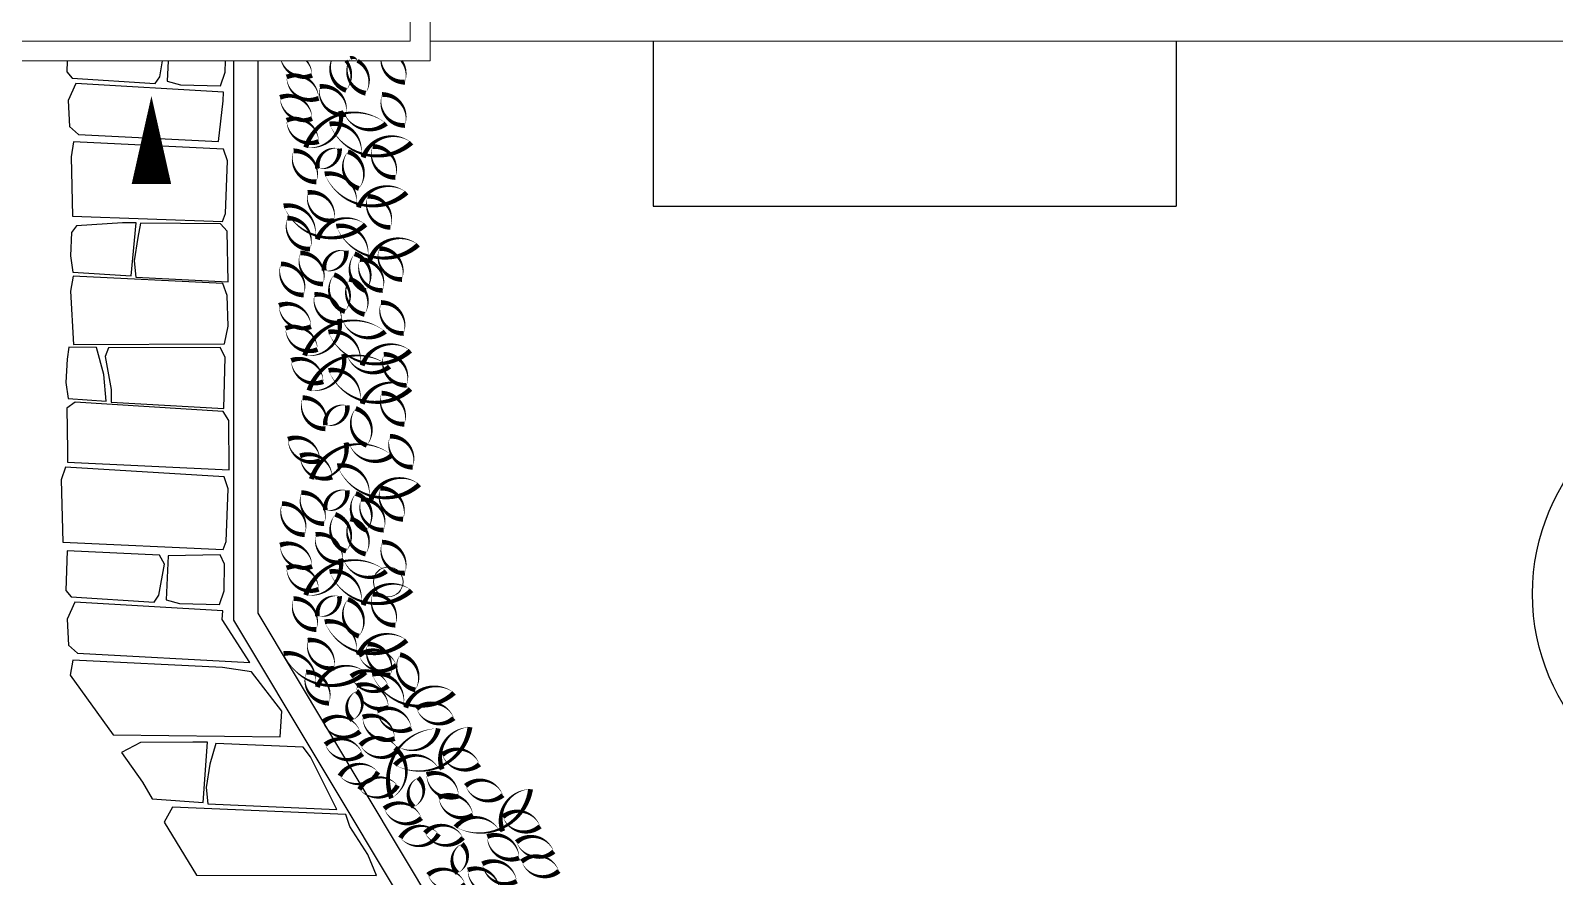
# Model space of a CAD drawing. Header units: metres. Extents: x -183 to 1639, y -350 to 198.
# Drawn here: x 620.07 to 635.51, y -297.32 to -288.75 of the extents above; entities that cross this region are included whole.
import ezdxf

# ---------------------------------------------------------------- set-up
doc = ezdxf.new("R2010")
doc.units = ezdxf.units.M
doc.header["$MEASUREMENT"] = 0
doc.linetypes.add('DASHED', pattern=[19.05, 12.7, -6.35])
for name, color, linetype in [('dveře', 3, 'Continuous'), ('kanalizace', 36, 'Continuous'), ('SRAFY-TERÉN', 252, 'Continuous'), ('zariz.predmety', 203, 'Continuous'), ('ZDIVO', 1, 'Continuous')]:
    doc.layers.add(name, color=color, linetype=linetype)

msp = doc.modelspace()

# ---------------------------------------------------------------- linework, layer by layer
at = {"layer": 'dveře', "linetype": 'Continuous', "lineweight": 0}
msp.add_line((624.12, -288.854), (640.99, -288.854), dxfattribs=at)
msp.add_lwpolyline([(613.49, -281.154), (624.12, -281.154), (624.12, -289.054), (613.49, -289.054)], close=True, dxfattribs=at)
at = {"layer": 'dveře', "linetype": 'DASHED', "lineweight": 0}
msp.add_lwpolyline([(613.69, -281.354), (623.92, -281.354), (623.92, -288.854), (613.69, -288.854)], close=True, dxfattribs=at)
at = {"layer": 'kanalizace', "lineweight": 0, "ltscale": 0.06}
msp.add_circle((623.697, -294.335), 0.15, dxfattribs=at)
at = {"layer": 'SRAFY-TERÉN'}
for p, q in [((626.38, -288.854), (626.38, -290.529)), ((631.68, -288.854), (631.68, -290.529)), ((622.13, -289.054), (622.13, -294.722)), ((622.38, -294.653), (622.38, -289.054)), ((626.38, -290.529), (631.68, -290.529)), ((627.163, -302.633), (622.38, -294.653)), ((622.13, -294.722), (626.949, -302.761))]:
    msp.add_line(p, q, dxfattribs=at)
for points in [[(620.443, -289.054), (620.441, -289.166), (620.494, -289.23), (621.335, -289.284), (621.381, -289.215), (621.41, -289.054)], [(621.465, -289.054), (621.456, -289.261), (621.591, -289.298), (621.996, -289.308), (622.045, -289.171), (622.046, -289.054)], [(621.976, -289.872), (622.024, -289.46), (622.029, -289.372), (620.53, -289.284), (620.452, -289.456), (620.467, -289.72), (620.559, -289.802), (621.976, -289.872)], [(620.509, -289.874), (620.484, -290.026), (620.496, -290.63), (622.017, -290.683), (622.049, -290.602), (622.069, -290.069), (622.026, -289.948), (620.509, -289.874)], [(621.091, -291.234), (621.143, -290.697), (621.005, -290.695), (620.537, -290.726), (620.488, -290.793), (620.476, -291.029), (620.499, -291.195), (621.091, -291.234)], [(622.075, -291.295), (622.066, -290.779), (621.998, -290.706), (621.188, -290.698), (621.158, -290.844), (621.121, -291.082), (621.139, -291.246), (622.075, -291.295)], [(620.503, -291.237), (620.478, -291.39), (620.508, -291.928), (622.039, -291.922), (622.073, -291.744), (622.063, -291.433), (622.02, -291.311), (620.503, -291.237)], [(620.503, -291.237), (620.478, -291.39), (620.508, -291.928), (622.039, -291.922), (622.073, -291.744), (622.063, -291.433), (622.02, -291.311), (620.503, -291.237)], [(620.838, -292.504), (620.816, -292.233), (620.741, -291.959), (620.46, -291.957), (620.443, -292.077), (620.43, -292.313), (620.453, -292.478), (620.838, -292.504)], [(622.03, -292.579), (622.043, -292.058), (621.994, -291.958), (620.863, -291.964), (620.827, -292.051), (620.89, -292.384), (620.889, -292.512), (622.03, -292.579)], [(622.085, -293.2), (622.081, -292.7), (622.025, -292.607), (620.525, -292.513), (620.439, -292.573), (620.445, -293.004), (620.447, -293.121), (622.085, -293.2)], [(620.427, -293.174), (620.383, -293.301), (620.399, -293.932), (622.024, -294.007), (622.056, -293.926), (622.076, -293.393), (622.033, -293.272), (620.427, -293.174)], [(620.442, -294.021), (620.431, -294.422), (620.485, -294.486), (621.325, -294.54), (621.371, -294.471), (621.428, -294.155), (621.38, -294.064), (620.442, -294.021)], [(621.468, -294.071), (621.447, -294.517), (621.581, -294.554), (621.987, -294.564), (622.035, -294.427), (622.038, -294.155), (621.993, -294.062), (621.468, -294.071)], [(622.293, -295.152), (622.014, -294.716), (622.02, -294.628), (620.521, -294.54), (620.442, -294.712), (620.458, -294.976), (620.549, -295.058), (622.293, -295.152)], [(620.499, -295.13), (620.475, -295.282), (620.909, -295.886), (622.601, -295.906), (622.62, -295.645), (622.311, -295.246), (622.017, -295.204), (620.499, -295.13)], [(621.823, -296.571), (621.864, -295.96), (621.715, -295.96), (621.188, -295.963), (620.995, -296.064), (621.207, -296.366), (621.306, -296.532), (621.823, -296.571)], [(623.176, -296.642), (622.91, -296.107), (622.834, -296.011), (621.951, -295.972), (621.889, -296.181), (621.852, -296.42), (621.87, -296.583), (623.176, -296.642)], [(621.511, -296.617), (621.427, -296.77), (621.754, -297.308), (623.577, -297.31), (623.489, -297.098), (623.309, -296.813), (623.266, -296.692), (621.511, -296.617)]]:
    msp.add_lwpolyline(points, dxfattribs=at)
at = {"layer": 'zariz.predmety', "color": 253, "linetype": 'Continuous', "ltscale": 0.001}
for points in [[(622.613, -289.054, 0.00759, 0.05, 0.431142), (622.925, -289.202, 0, 0, 0), (622.925, -289.202, 0, 0.0176, 0.170881), (622.869, -289.054, 0, 0, 0)], [(623.12, -289.054, 0.00923, 0.05, 0.412671), (623.27, -289.354, 0, 0, 0), (623.27, -289.354, 0, 0.0355, 0.354878), (623.267, -289.054, 0, 0, 0)], [(623.623, -289.054, 0.0108, 0.05, 0.394662), (623.865, -289.271, 0, 0, 0), (623.865, -289.271, 0, 0.0249, 0.244136), (623.832, -289.054, 0, 0, 0)]]:
    msp.add_lwpolyline(points, format="xyseb", dxfattribs=at)
for points in [[(623.313, -289.027, 0, 0, 0), (623.313, -289.027, 0, 0.05, 0.520567), (623.468, -289.383, 0, 0.0414, 0.420023), (623.386, -289.054, 0, 0.0414, 0.420023)], [(622.991, -289.434, 0, 0, 0.520567), (622.991, -289.434, 0, 0.05, 0.520567), (622.667, -289.218, 0, 0.05, 0.520567), (622.991, -289.434, 0.05, 0.05, 0)], [(622.925, -289.64, 0, 0, 0.520567), (622.925, -289.64, 0, 0.05, 0.520567), (622.601, -289.425, 0, 0.05, 0.520567), (622.925, -289.64, 0.05, 0.05, 0)], [(623.003, -289.316, 0, 0, 0.520567), (623.003, -289.316, 0, 0.05, 0.520567), (623.269, -289.599, 0, 0.05, 0.520567), (623.003, -289.316, 0.05, 0.05, 0)], [(623.865, -289.709, 0, 0, 0.520567), (623.865, -289.709, 0, 0.05, 0.520567), (623.635, -289.396, 0, 0.05, 0.520567), (623.865, -289.709, 0.05, 0.05, 0)], [(622.86, -289.932, 0, 0, 0.520567), (622.86, -289.932, 0, 0.05, 0.520567), (623.213, -289.562, 0, 0.05, 0.520567), (623.244, -289.57, 0, 0.05, 0.520567), (623.677, -289.69, 0, 0.05, 0.520567), (622.86, -289.932, 0.05, 0.05, 0)], [(622.991, -289.872, 0, 0, 0.520567), (622.991, -289.872, 0, 0.05, 0.520567), (622.667, -289.657, 0, 0.05, 0.520567), (622.991, -289.872, 0.05, 0.05, 0)], [(623.933, -289.884, 0, 0, 0.520567), (623.933, -289.884, 0, 0.05, 0.520567), (623.444, -290.034, 0, 0.05, 0.520567), (623.421, -290.012, 0, 0.05, 0.520567), (623.102, -289.695, 0, 0.05, 0.520567), (623.933, -289.884, 0.05, 0.05, 0)], [(622.737, -289.967, 0, 0, 0.520567), (622.737, -289.967, 0, 0.05, 0.520567), (622.967, -290.281, 0, 0.05, 0.520567), (622.737, -289.967, 0.05, 0.05, 0)], [(622.98, -290.144, 0, 0, 0.520567), (622.98, -290.144, 0, 0.05, 0.520567), (623.202, -289.944, 0, 0.05, 0.520567), (622.98, -290.144, 0.05, 0.05, 0)], [(623.399, -290.348, 0, 0, 0.520567), (623.399, -290.348, 0, 0.05, 0.520567), (623.288, -289.975, 0, 0.05, 0.520567), (623.399, -290.348, 0.05, 0.05, 0)], [(623.768, -290.236, 0, 0, 0.520567), (623.768, -290.236, 0, 0.05, 0.520567), (623.538, -289.922, 0, 0.05, 0.520567), (623.768, -290.236, 0.05, 0.05, 0)], [(623.884, -290.39, 0, 0, 0.520567), (623.884, -290.39, 0, 0.05, 0.520567), (623.396, -290.54, 0, 0.05, 0.520567), (623.372, -290.518, 0, 0.05, 0.520567), (623.053, -290.201, 0, 0.05, 0.520567), (623.884, -290.39, 0.05, 0.05, 0)], [(622.881, -290.39, 0, 0, 0.520567), (622.881, -290.39, 0, 0.05, 0.520567), (623.148, -290.673, 0, 0.05, 0.520567), (622.881, -290.39, 0.05, 0.05, 0)], [(623.719, -290.742, 0, 0, 0.520567), (623.719, -290.742, 0, 0.05, 0.520567), (623.489, -290.428, 0, 0.05, 0.520567), (623.719, -290.742, 0.05, 0.05, 0)], [(623.468, -290.714, 0, 0, 0.520567), (623.468, -290.714, 0, 0.05, 0.520567), (622.979, -290.864, 0, 0.05, 0.520567), (622.956, -290.842, 0, 0.05, 0.520567), (622.637, -290.525, 0, 0.05, 0.520567), (623.468, -290.714, 0.05, 0.05, 0)], [(622.905, -290.962, 0, 0, 0.520567), (622.905, -290.962, 0, 0.05, 0.520567), (622.675, -290.649, 0, 0.05, 0.520567), (622.905, -290.962, 0.05, 0.05, 0)], [(624.001, -290.919, 0, 0, 0.520567), (624.001, -290.919, 0, 0.05, 0.520567), (623.512, -291.069, 0, 0.05, 0.520567), (623.489, -291.047, 0, 0.05, 0.520567), (623.17, -290.73, 0, 0.05, 0.520567), (624.001, -290.919, 0.05, 0.05, 0)], [(623.048, -291.179, 0, 0, 0.520567), (623.048, -291.179, 0, 0.05, 0.520567), (623.27, -290.979, 0, 0.05, 0.520567), (623.048, -291.179, 0.05, 0.05, 0)], [(623.835, -291.27, 0, 0, 0.520567), (623.835, -291.27, 0, 0.05, 0.520567), (623.606, -290.957, 0, 0.05, 0.520567), (623.835, -291.27, 0.05, 0.05, 0)], [(622.609, -291.113, 0, 0, 0.520567), (622.609, -291.113, 0, 0.05, 0.520567), (622.839, -291.427, 0, 0.05, 0.520567), (622.609, -291.113, 0.05, 0.05, 0)], [(622.805, -291.002, 0, 0, 0.520567), (622.805, -291.002, 0, 0.05, 0.520567), (623.035, -291.316, 0, 0.05, 0.520567), (622.805, -291.002, 0.05, 0.05, 0)], [(623.467, -291.383, 0, 0, 0.520567), (623.467, -291.383, 0, 0.05, 0.520567), (623.356, -291.01, 0, 0.05, 0.520567), (623.467, -291.383, 0.05, 0.05, 0)], [(623.639, -291.381, 0, 0, 0.520567), (623.639, -291.381, 0, 0.05, 0.520567), (623.409, -291.067, 0, 0.05, 0.520567), (623.639, -291.381, 0.05, 0.05, 0)], [(623.258, -291.595, 0, 0, 0.520567), (623.258, -291.595, 0, 0.05, 0.520567), (623.148, -291.222, 0, 0.05, 0.520567), (623.258, -291.595, 0.05, 0.05, 0)], [(623.301, -291.268, 0, 0, 0.520567), (623.301, -291.268, 0, 0.05, 0.520567), (623.457, -291.624, 0, 0.05, 0.520567), (623.301, -291.268, 0.05, 0.05, 0)], [(622.949, -291.424, 0, 0, 0.520567), (622.949, -291.424, 0, 0.05, 0.520567), (623.216, -291.708, 0, 0.05, 0.520567), (622.949, -291.424, 0.05, 0.05, 0)], [(622.914, -291.749, 0, 0, 0.520567), (622.914, -291.749, 0, 0.05, 0.520567), (622.59, -291.533, 0, 0.05, 0.520567), (622.914, -291.749, 0.05, 0.05, 0)], [(623.853, -291.817, 0, 0, 0.520567), (623.853, -291.817, 0, 0.05, 0.520567), (623.623, -291.504, 0, 0.05, 0.520567), (623.853, -291.817, 0.05, 0.05, 0)], [(622.849, -292.04, 0, 0, 0.520567), (622.849, -292.04, 0, 0.05, 0.520567), (623.201, -291.67, 0, 0.05, 0.520567), (623.232, -291.678, 0, 0.05, 0.520567), (623.666, -291.798, 0, 0.05, 0.520567), (622.849, -292.04, 0.05, 0.05, 0)], [(622.98, -291.98, 0, 0, 0.520567), (622.98, -291.98, 0, 0.05, 0.520567), (622.656, -291.765, 0, 0.05, 0.520567), (622.98, -291.98, 0.05, 0.05, 0)], [(623.921, -291.992, 0, 0, 0.520567), (623.921, -291.992, 0, 0.05, 0.520567), (623.433, -292.142, 0, 0.05, 0.520567), (623.41, -292.12, 0, 0.05, 0.520567), (623.09, -291.803, 0, 0.05, 0.520567), (623.921, -291.992, 0.05, 0.05, 0)], [(622.893, -292.395, 0, 0, 0.520567), (622.893, -292.395, 0, 0.05, 0.520567), (623.245, -292.025, 0, 0.05, 0.520567), (623.276, -292.033, 0, 0.05, 0.520567), (623.71, -292.153, 0, 0.05, 0.520567), (622.893, -292.395, 0.05, 0.05, 0)], [(623.882, -292.343, 0, 0, 0.520567), (623.882, -292.343, 0, 0.05, 0.520567), (623.652, -292.029, 0, 0.05, 0.520567), (623.882, -292.343, 0.05, 0.05, 0)], [(623.038, -292.306, 0, 0, 0.520567), (623.038, -292.306, 0, 0.05, 0.520567), (622.714, -292.091, 0, 0.05, 0.520567), (623.038, -292.306, 0.05, 0.05, 0)], [(623.923, -292.381, 0, 0, 0.520567), (623.923, -292.381, 0, 0.05, 0.520567), (623.434, -292.531, 0, 0.05, 0.520567), (623.411, -292.509, 0, 0.05, 0.520567), (623.092, -292.192, 0, 0.05, 0.520567), (623.923, -292.381, 0.05, 0.05, 0)], [(622.829, -292.469, 0, 0, 0.520567), (622.829, -292.469, 0, 0.05, 0.520567), (623.059, -292.783, 0, 0.05, 0.520567), (622.829, -292.469, 0.05, 0.05, 0)], [(623.859, -292.737, 0, 0, 0.520567), (623.859, -292.737, 0, 0.05, 0.520567), (623.629, -292.423, 0, 0.05, 0.520567), (623.859, -292.737, 0.05, 0.05, 0)], [(623.059, -292.746, 0, 0, 0.520567), (623.059, -292.746, 0, 0.05, 0.520567), (623.282, -292.547, 0, 0.05, 0.520567), (623.059, -292.746, 0.05, 0.05, 0)], [(623.479, -292.951, 0, 0, 0.520567), (623.479, -292.951, 0, 0.05, 0.520567), (623.368, -292.578, 0, 0.05, 0.520567), (623.479, -292.951, 0.05, 0.05, 0)], [(623.005, -293.105, 0, 0, 0.520567), (623.005, -293.105, 0, 0.05, 0.520567), (622.681, -292.889, 0, 0.05, 0.520567), (623.005, -293.105, 0.05, 0.05, 0)], [(622.917, -293.293, 0, 0, 0.520567), (622.917, -293.293, 0, 0.05, 0.520567), (623.269, -292.923, 0, 0.05, 0.520567), (623.3, -292.931, 0, 0.05, 0.520567), (623.734, -293.051, 0, 0.05, 0.520567), (622.917, -293.293, 0.05, 0.05, 0)], [(623.944, -293.173, 0, 0, 0.520567), (623.944, -293.173, 0, 0.05, 0.520567), (623.714, -292.86, 0, 0.05, 0.520567), (623.944, -293.173, 0.05, 0.05, 0)], [(623.128, -293.273, 0, 0, 0.520567), (623.128, -293.273, 0, 0.05, 0.520567), (622.804, -293.058, 0, 0.05, 0.520567), (623.128, -293.273, 0.05, 0.05, 0)], [(624.012, -293.348, 0, 0, 0.520567), (624.012, -293.348, 0, 0.05, 0.520567), (623.524, -293.498, 0, 0.05, 0.520567), (623.501, -293.476, 0, 0.05, 0.520567), (623.181, -293.159, 0, 0.05, 0.520567), (624.012, -293.348, 0.05, 0.05, 0)], [(622.817, -293.431, 0, 0, 0.520567), (622.817, -293.431, 0, 0.05, 0.520567), (623.047, -293.745, 0, 0.05, 0.520567), (622.817, -293.431, 0.05, 0.05, 0)], [(623.059, -293.608, 0, 0, 0.520567), (623.059, -293.608, 0, 0.05, 0.520567), (623.281, -293.408, 0, 0.05, 0.520567), (623.059, -293.608, 0.05, 0.05, 0)], [(623.478, -293.812, 0, 0, 0.520567), (623.478, -293.812, 0, 0.05, 0.520567), (623.368, -293.439, 0, 0.05, 0.520567), (623.478, -293.812, 0.05, 0.05, 0)], [(623.847, -293.7, 0, 0, 0.520567), (623.847, -293.7, 0, 0.05, 0.520567), (623.617, -293.386, 0, 0.05, 0.520567), (623.847, -293.7, 0.05, 0.05, 0)], [(622.62, -293.542, 0, 0, 0.520567), (622.62, -293.542, 0, 0.05, 0.520567), (622.85, -293.856, 0, 0.05, 0.520567), (622.62, -293.542, 0.05, 0.05, 0)], [(623.651, -293.81, 0, 0, 0.520567), (623.651, -293.81, 0, 0.05, 0.520567), (623.421, -293.497, 0, 0.05, 0.520567), (623.651, -293.81, 0.05, 0.05, 0)], [(623.27, -294.024, 0, 0, 0.520567), (623.27, -294.024, 0, 0.05, 0.520567), (623.16, -293.651, 0, 0.05, 0.520567), (623.27, -294.024, 0.05, 0.05, 0)], [(623.313, -293.697, 0, 0, 0.520567), (623.313, -293.697, 0, 0.05, 0.520567), (623.468, -294.053, 0, 0.05, 0.520567), (623.313, -293.697, 0.05, 0.05, 0)], [(622.961, -293.854, 0, 0, 0.520567), (622.961, -293.854, 0, 0.05, 0.520567), (623.228, -294.137, 0, 0.05, 0.520567), (622.961, -293.854, 0.05, 0.05, 0)], [(622.925, -294.178, 0, 0, 0.520567), (622.925, -294.178, 0, 0.05, 0.520567), (622.601, -293.962, 0, 0.05, 0.520567), (622.925, -294.178, 0.05, 0.05, 0)], [(623.865, -294.247, 0, 0, 0.520567), (623.865, -294.247, 0, 0.05, 0.520567), (623.635, -293.933, 0, 0.05, 0.520567), (623.865, -294.247, 0.05, 0.05, 0)], [(622.991, -294.41, 0, 0, 0.520567), (622.991, -294.41, 0, 0.05, 0.520567), (622.667, -294.194, 0, 0.05, 0.520567), (622.991, -294.41, 0.05, 0.05, 0)], [(622.86, -294.469, 0, 0, 0.520567), (622.86, -294.469, 0, 0.05, 0.520567), (623.213, -294.099, 0, 0.05, 0.520567), (623.244, -294.107, 0, 0.05, 0.520567), (623.677, -294.227, 0, 0.05, 0.520567), (622.86, -294.469, 0.05, 0.05, 0)], [(623.933, -294.421, 0, 0, 0.520567), (623.933, -294.421, 0, 0.05, 0.520567), (623.444, -294.571, 0, 0.05, 0.520567), (623.421, -294.549, 0, 0.05, 0.520567), (623.102, -294.232, 0, 0.05, 0.520567), (623.933, -294.421, 0.05, 0.05, 0)], [(622.737, -294.505, 0, 0, 0.520567), (622.737, -294.505, 0, 0.05, 0.520567), (622.967, -294.818, 0, 0.05, 0.520567), (622.737, -294.505, 0.05, 0.05, 0)], [(622.98, -294.681, 0, 0, 0.520567), (622.98, -294.681, 0, 0.05, 0.520567), (623.202, -294.481, 0, 0.05, 0.520567), (622.98, -294.681, 0.05, 0.05, 0)], [(623.399, -294.885, 0, 0, 0.520567), (623.399, -294.885, 0, 0.05, 0.520567), (623.288, -294.512, 0, 0.05, 0.520567), (623.399, -294.885, 0.05, 0.05, 0)], [(623.768, -294.773, 0, 0, 0.520567), (623.768, -294.773, 0, 0.05, 0.520567), (623.538, -294.459, 0, 0.05, 0.520567), (623.768, -294.773, 0.05, 0.05, 0)], [(623.884, -294.928, 0, 0, 0.520567), (623.884, -294.928, 0, 0.05, 0.520567), (623.396, -295.077, 0, 0.05, 0.520567), (623.372, -295.056, 0, 0.05, 0.520567), (623.053, -294.739, 0, 0.05, 0.520567), (623.884, -294.928, 0.05, 0.05, 0)], [(622.881, -294.927, 0, 0, 0.520567), (622.881, -294.927, 0, 0.05, 0.520567), (623.148, -295.21, 0, 0.05, 0.520567), (622.881, -294.927, 0.05, 0.05, 0)], [(623.719, -295.279, 0, 0, 0.520567), (623.719, -295.279, 0, 0.05, 0.520567), (623.489, -294.965, 0, 0.05, 0.520567), (623.719, -295.279, 0.05, 0.05, 0)], [(623.468, -295.251, 0, 0, 0.520567), (623.468, -295.251, 0, 0.05, 0.520567), (622.979, -295.401, 0, 0.05, 0.520567), (622.956, -295.379, 0, 0.05, 0.520567), (622.637, -295.062, 0, 0.05, 0.520567), (623.468, -295.251, 0.05, 0.05, 0)], [(623.778, -295.178, 0, 0, 0.520567), (623.778, -295.178, 0, 0.05, 0.520567), (623.401, -295.083, 0, 0.05, 0.520567), (623.778, -295.178, 0.05, 0.05, 0)], [(623.816, -295.073, 0, 0, 0.520567), (623.816, -295.073, 0, 0.05, 0.520567), (623.971, -295.429, 0, 0.05, 0.520567), (623.816, -295.073, 0.05, 0.05, 0)], [(623.095, -295.564, 0, 0, 0.520567), (623.095, -295.564, 0, 0.05, 0.520567), (622.865, -295.25, 0, 0.05, 0.520567), (623.095, -295.564, 0.05, 0.05, 0)], [(623.697, -295.389, 0, 0, 0.520567), (623.697, -295.389, 0, 0.05, 0.520567), (623.32, -295.293, 0, 0.05, 0.520567), (623.697, -295.389, 0.05, 0.05, 0)], [(624.364, -295.46, 0, 0, 0.520567), (624.364, -295.46, 0, 0.05, 0.520567), (623.875, -295.61, 0, 0.05, 0.520567), (623.852, -295.588, 0, 0.05, 0.520567), (623.533, -295.271, 0, 0.05, 0.520567), (624.364, -295.46, 0.05, 0.05, 0)], [(623.333, -295.737, 0, 0, 0.520567), (623.333, -295.737, 0, 0.05, 0.520567), (623.377, -295.441, 0, 0.05, 0.520567), (623.333, -295.737, 0.05, 0.05, 0)], [(623.698, -295.606, 0, 0, 0.520567), (623.698, -295.606, 0, 0.05, 0.520567), (623.376, -295.388, 0, 0.05, 0.520567), (623.698, -295.606, 0.05, 0.05, 0)], [(624.361, -295.716, 0, 0, 0.520567), (624.361, -295.716, 0, 0.05, 0.520567), (623.984, -295.621, 0, 0.05, 0.520567), (624.361, -295.716, 0.05, 0.05, 0)], [(623.034, -295.755, 0, 0, 0.520567), (623.034, -295.755, 0, 0.05, 0.520567), (623.411, -295.851, 0, 0.05, 0.520567), (623.034, -295.755, 0.05, 0.05, 0)], [(623.761, -295.923, 0, 0, 0.520567), (623.761, -295.923, 0, 0.05, 0.520567), (623.438, -295.706, 0, 0.05, 0.520567), (623.761, -295.923, 0.05, 0.05, 0)], [(623.585, -295.644, 0, 0, 0.520567), (623.585, -295.644, 0, 0.05, 0.520567), (623.932, -295.82, 0, 0.05, 0.520567), (623.585, -295.644, 0.05, 0.05, 0)], [(623.414, -295.989, 0, 0, 0.520567), (623.414, -295.989, 0, 0.05, 0.520567), (623.8, -296.037, 0, 0.05, 0.520567), (623.414, -295.989, 0.05, 0.05, 0)], [(623.729, -296.528, 0, 0, 0.520567), (623.729, -296.528, 0, 0.05, 0.520567), (623.765, -296.018, 0, 0.05, 0.520567), (623.793, -296.004, 0, 0.05, 0.520567), (624.204, -295.82, 0, 0.05, 0.520567), (623.729, -296.528, 0.05, 0.05, 0)], [(624.525, -295.807, 0, 0, 0.520567), (624.525, -295.807, 0, 0.05, 0.520567), (624.244, -296.234, 0, 0.05, 0.520567), (624.212, -296.232, 0, 0.05, 0.520567), (623.764, -296.191, 0, 0.05, 0.520567), (624.525, -295.807, 0.05, 0.05, 0)], [(623.059, -295.984, 0, 0, 0.520567), (623.059, -295.984, 0, 0.05, 0.520567), (623.436, -296.079, 0, 0.05, 0.520567), (623.059, -295.984, 0.05, 0.05, 0)], [(624.621, -296.184, 0, 0, 0.520567), (624.621, -296.184, 0, 0.05, 0.520567), (624.244, -296.088, 0, 0.05, 0.520567), (624.621, -296.184, 0.05, 0.05, 0)], [(623.593, -296.262, 0, 0, 0.520567), (623.593, -296.262, 0, 0.05, 0.520567), (623.206, -296.302, 0, 0.05, 0.520567), (623.593, -296.262, 0.05, 0.05, 0)], [(623.792, -296.398, 0, 0, 0.520567), (623.792, -296.398, 0, 0.05, 0.520567), (623.405, -296.438, 0, 0.05, 0.520567), (623.792, -296.398, 0.05, 0.05, 0)], [(623.955, -296.615, 0, 0, 0.520567), (623.955, -296.615, 0, 0.05, 0.520567), (624, -296.319, 0, 0.05, 0.520567), (623.955, -296.615, 0.05, 0.05, 0)], [(624.409, -296.505, 0, 0, 0.520567), (624.409, -296.505, 0, 0.05, 0.520567), (624.086, -296.288, 0, 0.05, 0.520567), (624.409, -296.505, 0.05, 0.05, 0)], [(624.858, -296.497, 0, 0, 0.520567), (624.858, -296.497, 0, 0.05, 0.520567), (624.481, -296.402, 0, 0.05, 0.520567), (624.858, -296.497, 0.05, 0.05, 0)], [(624.208, -296.522, 0, 0, 0.520567), (624.208, -296.522, 0, 0.05, 0.520567), (624.555, -296.698, 0, 0.05, 0.520567), (624.208, -296.522, 0.05, 0.05, 0)], [(625.139, -296.436, 0, 0, 0.520567), (625.139, -296.436, 0, 0.05, 0.520567), (624.858, -296.862, 0, 0.05, 0.520567), (624.826, -296.86, 0, 0.05, 0.520567), (624.378, -296.819, 0, 0.05, 0.520567), (625.139, -296.436, 0.05, 0.05, 0)], [(623.656, -296.633, 0, 0, 0.520567), (623.656, -296.633, 0, 0.05, 0.520567), (624.033, -296.729, 0, 0.05, 0.520567), (623.656, -296.633, 0.05, 0.05, 0)], [(625.235, -296.812, 0, 0, 0.520567), (625.235, -296.812, 0, 0.05, 0.520567), (624.858, -296.717, 0, 0.05, 0.520567), (625.235, -296.812, 0.05, 0.05, 0)], [(624.207, -296.89, 0, 0, 0.520567), (624.207, -296.89, 0, 0.05, 0.520567), (623.82, -296.93, 0, 0.05, 0.520567), (624.207, -296.89, 0.05, 0.05, 0)], [(624.069, -296.879, 0, 0, 0.520567), (624.069, -296.879, 0, 0.05, 0.520567), (624.455, -296.928, 0, 0.05, 0.520567), (624.069, -296.879, 0.05, 0.05, 0)], [(624.399, -297.286, 0, 0, 0.520567), (624.399, -297.286, 0, 0.05, 0.520567), (624.443, -296.99, 0, 0.05, 0.520567), (624.399, -297.286, 0.05, 0.05, 0)], [(625.023, -297.133, 0, 0, 0.520567), (625.023, -297.133, 0, 0.05, 0.520567), (624.7, -296.916, 0, 0.05, 0.520567), (625.023, -297.133, 0.05, 0.05, 0)], [(625.374, -297.068, 0, 0, 0.520567), (625.374, -297.068, 0, 0.05, 0.520567), (624.997, -296.973, 0, 0.05, 0.520567), (625.374, -297.068, 0.05, 0.05, 0)], [(625.426, -297.265, 0, 0, 0.520567), (625.426, -297.265, 0, 0.05, 0.520567), (625.049, -297.17, 0, 0.05, 0.520567), (625.426, -297.265, 0.05, 0.05, 0)], [(624.099, -297.304, 0, 0, 0.520567), (624.099, -297.304, 0, 0.05, 0.520567), (624.477, -297.399, 0, 0.05, 0.520567), (624.099, -297.304, 0.05, 0.05, 0)], [(624.826, -297.472, 0, 0, 0.520567), (624.826, -297.472, 0, 0.05, 0.520567), (624.503, -297.255, 0, 0.05, 0.520567), (624.826, -297.472, 0.05, 0.05, 0)], [(624.651, -297.193, 0, 0, 0.520567), (624.651, -297.193, 0, 0.05, 0.520567), (624.998, -297.368, 0, 0.05, 0.520567), (624.651, -297.193, 0.05, 0.05, 0)]]:
    msp.add_lwpolyline(points, format="xyseb", close=True, dxfattribs=at)
msp.add_circle((637.448, -294.457), 2.157, dxfattribs=at)
at = {"layer": 'ZDIVO', "linetype": 'Continuous', "lineweight": 0, "flags": 128}
msp.add_lwpolyline([(621.297, -289.411, 0, 0.4, 0), (621.297, -290.303, 0, 0, 0)], format="xyseb", dxfattribs=at)

doc.saveas('drawing.dxf')
